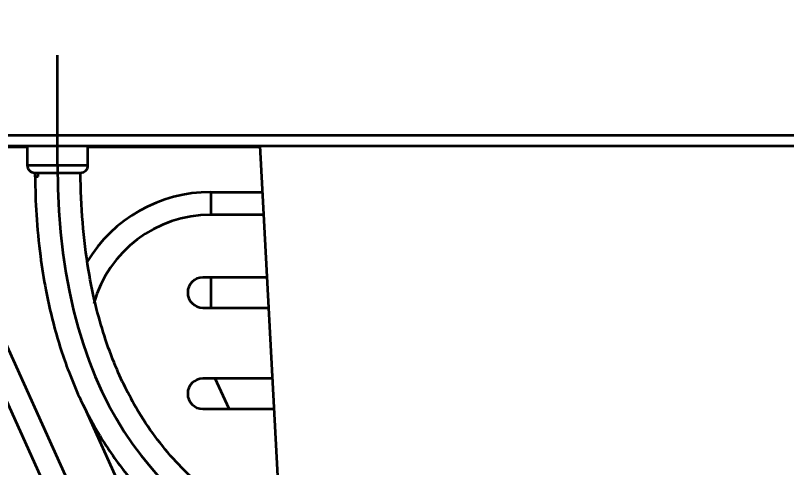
# Model space of a CAD drawing. Header units: millimetres. Extents: x 101 to 1819, y 134 to 1482.
# Drawn here: x 311.8 to 413.3, y 251.3 to 310.9 of the extents above; entities that cross this region are included whole.
import ezdxf

# ---------------------------------------------------------------- set-up
doc = ezdxf.new("R2010")
doc.units = ezdxf.units.MM
doc.layers.add('1', color=7, linetype='Continuous', lineweight=18)
doc.layers.add('尺寸线层', color=3, linetype='Continuous', lineweight=18)
doc.styles.add('HZ', font='', dxfattribs={"width": 0.8})
doc.styles.get('HZ').set_extended_font_data('宋体')
doc.dimstyles.new('JP20', dxfattribs={"dimtxt": 20, "dimasz": 18, "dimexe": 0.18, "dimexo": 0.0625, "dimgap": 0.09, "dimtad": 1, "dimdec": 1, "dimzin": 12, "dimdsep": 46, "dimtxsty": 'HZ', "dimcen": 0.09, "dimdle": 36, "dimclrd": 136, "dimclre": 4, "dimclrt": 6, "dimadec": 0, "dimazin": 0, "dimtfac": 1, "dimtdec": 1, "dimtmove": 0, "dimatfit": 3, "dimfxl": 1, "dimtolj": 1, "dimarcsym": 0})

# ---------------------------------------------------------------- blocks, each defined once
blk = doc.blocks.new('*X21')
at = {"layer": 'Defpoints', "color": 0}
for p in [(483.8732230124788, 687.9005949989437), (597.0480138845614, 687.9005949989437), (380.4216206885822, 151.4712401071361)]:
    blk.add_point(p, dxfattribs=at)
at = {"layer": '尺寸线层', "color": 4, "linetype": 'Continuous', "lineweight": -2}
for p, q in [((483.9357230124788, 687.9005949989437), (597.2280138845614, 687.9005949989437)), ((380.4841206885822, 151.4712401071361), (597.2280138845613, 151.4712401071361))]:
    blk.add_line(p, q, dxfattribs=at)
at = {"layer": '尺寸线层', "color": 136, "linetype": 'Continuous', "lineweight": -2}
blk.add_line((597.0480138845613, 169.4712401071361), (597.0480138845614, 669.9005949989437), dxfattribs=at)
at = {"layer": '尺寸线层', "color": 136}
for points in [[(600.0480138845614, 669.9005949989437), (594.0480138845614, 669.9005949989437), (597.0480138845614, 687.9005949989437)], [(594.0480138845613, 169.4712401071361), (600.0480138845613, 169.4712401071361), (597.0480138845613, 151.4712401071361)]]:
    blk.add_solid(points, dxfattribs=at)
at = {"layer": '尺寸线层', "color": 6, "insert": (586.9580138845614, 419.6859175530399), "char_height": 20, "attachment_point": 5, "rotation": 89.99999999999999, "style": 'HZ', "bg_fill": 3, "box_fill_scale": 1.1, "bg_fill_color": 256, "bg_fill_true_color": 13158600, "bg_fill_transparency": 0}
blk.add_mtext('\\A1;536.5', dxfattribs=at)

msp = doc.modelspace()

# ---------------------------------------------------------------- linework, layer by layer
at = {"layer": '1', "color": 0, "linetype": 'Continuous', "lineweight": 35}
for p, q in [((317.3616162679582, 291.1375300527982), (317.3616162679582, 305.6375300527982)), ((313.3624720357002, 293.5005949989438), (309.6689929044505, 293.5005949989438)), ((313.3616162679582, 293.7006316152983), (313.3616162679582, 291.1375300527982)), ((321.3616162679582, 291.1375300527982), (321.3616162679582, 293.7006316152983)), ((343.9807505345161, 293.5005949989438), (321.3620612678742, 293.5005949989438)), ((343.9688489988621, 293.6993590536281), (346.7413038375489, 242.335985200066)), ((313.3616162679582, 291.1375300527982), (321.3616162679582, 291.1375300527982)), ((314.3616162679582, 290.1375300527982), (314.7823915686513, 290.1375300527982)), ((337.5269135342223, 287.6005949989437), (344.2981482904734, 287.6005949989437)), ((337.5269135342223, 287.6005949989437), (337.5269135342223, 284.6005949989437)), ((344.4604218902969, 284.6005949989437), (337.5269135342223, 284.6005949989437)), ((303.2916285987894, 283.6145554093202), (351.7238210983187, 176.5925530771458)), ((351.2885803215077, 170.2779096221086), (300.5584724677919, 282.3776812994818)), ((344.9052644968688, 276.3480515319011), (336.4882644968675, 276.3480515319025)), ((337.5269135342223, 276.3480169022616), (337.5269135342223, 272.3481942987173)), ((336.4882644968675, 272.3480515319029), (345.1212644968673, 272.3480515319015)), ((345.6250144968672, 263.0147181985647), (336.4882644968675, 263.0147181985662)), ((339.932807531578, 259.0137875426967), (338.122654159245, 263.0137352724485)), ((351.7240247754753, 191.1449179260474), (320.9550991136939, 259.135893844918)), ((336.4882644968675, 259.0147181985658), (345.8410144968675, 259.0147181985642))]:
    msp.add_line(p, q, dxfattribs=at)
for centre, radius, start, end in [((314.3616162679582, 291.1375300527982), 1, 180, 270), ((320.3616162679582, 291.1375300527982), 1, 270, 0), ((337.5269135342223, 268.6005949989437), 19, 90, 149.1112113647907), ((337.5269135342223, 268.6005949989437), 16, 90, 164.3428388092013), ((336.4882644968675, 274.3480515318909), 2, 90, 270), ((336.4882644968675, 261.0147181985544), 2, 90, 270)]:
    msp.add_arc(centre, radius, start, end, dxfattribs=at)
for points, knots in [([(284.0755488304667, 295.0931023406854), (284.2056083819425, 295.0905476283899), (284.3357384618948, 295.088219448108), (284.5959281814594, 295.0840187088813), (284.9862128457135, 295.0783987932825), (285.6366878270419, 295.0724215814969), (286.157068636483, 295.0711991712465), (286.6774499792946, 295.0717197772994), (286.9376409270144, 295.0728841031193), (288.2385971902986, 295.0826275525035), (289.2793619248278, 295.0855226902872), (292.4016511754971, 295.0802149932624), (294.4831768028525, 295.0786872914027), (300.7277557600255, 295.0798062253616), (304.8908087962482, 295.0800782532451), (313.2169145067264, 295.0798748156378), (317.379967312083, 295.0798446975969), (325.70607297281, 295.0798734947041), (329.8691258131867, 295.079881399899), (350.6843900089852, 295.0799029265841), (367.3366013707791, 295.079946273773), (417.2932354360601, 295.0799732272046), (450.5976581462473, 295.079991196458), (483.9020808564355, 295.0800091660105)], [0, 0, 0, 0, 0.3902865324756395, 0.3902865324756395, 0.780573064951279, 1.561146129902516, 2.341719194853753, 2.341719194853753, 3.122292259804991, 3.122292259804991, 6.244584519610024, 6.244584519610024, 12.48916903922005, 12.48916903922005, 24.9783380784401, 24.9783380784401, 37.46750711766014, 37.46750711766014, 49.95667615688019, 49.95667615688019, 99.91335231376031, 99.91335231376031, 199.8267046275205, 199.8267046275205, 199.8267046275205, 199.8267046275205]), ([(284.1033248962376, 293.7005949989439), (284.6235977844362, 293.7005949989439), (285.1438706080007, 293.7005949989436), (286.1844162192028, 293.7005949989436), (286.7046890072788, 293.7005949989439), (288.2655074512895, 293.7005949989439), (289.3060531785013, 293.7005949989439), (292.4276902857755, 293.7005949989436), (294.5087815938332, 293.7005949989439), (300.7520555541323, 293.7005949989439), (304.9142382403288, 293.7005949989439), (313.2386036002981, 293.7005949989439), (317.4007862742092, 293.7005949989439), (325.725151624104, 293.7005949989439), (346.5360650039438, 293.7005949989439), (367.3469783834444, 293.7005949989439), (417.2931704951188, 293.7005949989439), (450.5906319029018, 293.7005949989439), (483.8880933106848, 293.7005949989439)], [0, 0, 0, 0, 1.560818503237879, 1.560818503237879, 3.121637006475757, 3.121637006475757, 6.243274012951514, 6.243274012951514, 12.48654802590299, 12.48654802590299, 24.97309605180593, 24.97309605180593, 37.45964407770887, 37.45964407770887, 49.94619210361181, 99.89238420722361, 99.89238420722361, 199.7847684144472, 199.7847684144472, 199.7847684144472, 199.7847684144472]), ([(314.3629938063741, 289.6375300527982), (314.3630078267197, 289.6375300527982), (314.3661800000827, 289.6375300527982), (314.3793650488396, 289.6375300527982), (314.4002486049958, 289.6375300527982), (314.4125010618, 289.6375300527982), (314.4275132978582, 289.6375300527982), (314.4381418451167, 289.6375300527982), (314.4437725824037, 289.6375300527982), (314.4733305684485, 289.6375300527982), (314.5297645992378, 289.6375300527982), (314.640991810169, 289.6375300527982), (314.7328164042037, 289.6375300527982), (314.7832658064162, 289.6375300527982)], [0, 0, 0, 0, 0.03459639229582561, 0.1117315138450825, 0.1117315138450825, 0.1502990746197116, 0.1695828550070266, 0.1695828550070266, 0.1888666353943413, 0.1888666353943413, 0.2660017569436051, 0.3431368784928688, 0.4202720000421323, 0.4202720000421323, 0.4202720000421323, 0.4202720000421323]), ([(314.4044940897857, 289.6385029540104), (314.4098864808084, 287.9468769862319), (314.5249990689408, 284.4396852436707), (315.0154608232679, 279.4262763197964), (315.8108370833816, 274.4078602740624), (316.7851894601718, 270.1576354568706), (317.8837001339507, 266.4920514578287), (319.0292537816886, 263.2940519693248), (320.5216595211914, 259.8175716318769), (322.8042827419758, 255.4821546222367), (325.8089404645489, 251.0497488005403), (329.2900433907616, 247.0841451285955), (332.6253037698243, 244.0122636636866), (335.8528541264195, 241.5435429300517), (339.2797192148846, 239.343483769065), (343.0399023993032, 237.3528924297921), (347.0875884050265, 235.6363669032523), (351.0973898959628, 234.2897284384014), (354.5235074611001, 233.3885771936077), (357.4174991531763, 232.7786730748246), (359.8325611272348, 232.3589106014715), (362.3383687491623, 232.0111071078084), (365.2994161795559, 231.7068324728107), (368.2810772862085, 231.5248141022373), (371.276514726289, 231.4664253628744), (373.3457413537562, 231.4905487521753), (374.9468855208179, 231.5472762309348), (376.1475460363035, 231.6096757419564), (377.3171303985882, 231.6908218524786), (378.4023081497389, 231.7863519778189), (379.319066748526, 231.8846035216684), (380.0191341999362, 231.9736604850034), (380.4220160290479, 232.0345673298762), (380.5238438015022, 232.0510164494804), (380.5076173938514, 232.0507971319423)], [0, 0, 0, 0, 3.695117643652766, 7.720717705236056, 11.14738600167893, 15.17225468020147, 17.84029319369304, 20.3461745477973, 23.53444146452126, 27.46519867857328, 33.36835808891882, 38.6211703125138, 43.20680516029456, 47.43595100360545, 51.55737614895019, 56.43441164678681, 61.38858351674951, 65.93487804284554, 70.0488746926615, 72.49558625628013, 74.92202780112457, 77.2863154199195, 79.6889323286476, 82.9955030761432, 84.80367786287687, 86.56093612520438, 87.4498838374085, 88.40974795829368, 89.53618100239217, 90.95915491466361, 92.79372134910633, 95.13534597864924, 98.05557442524943, 101.3938390241147, 101.3938390241147, 101.3938390241147, 101.3938390241147]), ([(314.7823915686513, 290.1375300527982), (314.8327826227405, 290.1375300527982), (314.9411656175835, 290.1375303479413), (315.1257534471442, 290.1375316583776), (315.2633960152707, 290.1375330985325), (315.3540843634328, 290.1375341714297), (315.3724556594025, 290.1375343946465), (315.4096703371724, 290.1375348582342), (315.428539380131, 290.1375350989431), (315.4856601756301, 290.1375358439439), (315.5243707801001, 290.1375363703246), (315.6423544862, 290.1375380322534), (315.804595572291, 290.1375404689156), (315.9765126025577, 290.1375432796096), (316.1091155328158, 290.1375455013576), (316.1763349100866, 290.1375466406375), (316.2449533725221, 290.1375478172195), (316.2910135256525, 290.1375486092763), (316.3142234399247, 290.1375490095336), (316.4304418888441, 290.1375510175578), (316.6183024693682, 290.1375542876704), (316.9056496567591, 290.1375592184827), (317.100909390233, 290.137562424904), (317.2241323736089, 290.1375643716024), (317.2488363915891, 290.137564758068), (317.2983646205912, 290.1375655244087), (317.3231602524211, 290.1375659038285), (317.3973231320406, 290.1375670249056), (317.4465890314277, 290.1375677512808), (317.5938683533523, 290.1375698598677), (317.7888609020156, 290.1375724831123), (317.9811347264822, 290.137574652344), (318.1243063688025, 290.1375760800813), (318.1718576560497, 290.1375765227945), (318.2666088045808, 290.137577336915), (318.3138959425505, 290.1375777087733), (318.4537172060354, 290.1375787002437), (318.6355997033997, 290.1375796998254), (318.895157863798, 290.1375802092164), (319.0593407948036, 290.1375798767881), (319.1591029247247, 290.1375794561147), (319.1789397910998, 290.1375793611812), (319.218165597521, 290.1375791508567), (319.2763240035019, 290.1375788048529), (319.3324655144797, 290.1375783694023), (319.4421036375479, 290.1375773848044), (319.5812471074751, 290.1375757688172), (319.7064666877095, 290.1375736057014), (319.7950671130993, 290.1375718011654), (319.8237132993381, 290.1375711692974), (319.8653249198451, 290.1375701789648), (319.8789768021561, 290.1375698415325), (319.9056766444928, 290.1375691568792), (319.9710070647388, 290.1375674186227), (320.0760153877045, 290.137564069059), (320.1518767668758, 290.1375608778221), (320.2189536851592, 290.137557628206), (320.2481007605829, 290.1375559741432), (320.2850044651732, 290.1375534858637), (320.2960905163091, 290.1375526602715), (320.3157982582507, 290.1375510285075), (320.324434027767, 290.1375502213875), (320.346739939595, 290.1375478346413), (320.3644151342878, 290.13754512486), (320.3674525728411, 290.1375426218442), (320.3660090750391, 290.1375415927823)], [0, 0, 0, 0, 0.2087102841775344, 0.4174205683550687, 0.6261308525326033, 0.6261308525326033, 0.6783084235769735, 0.6783084235769735, 0.7304859946213437, 0.7304859946213437, 0.8348411367101161, 0.8348411367101161, 1.043551420887693, 1.25226170506527, 1.25226170506527, 1.356616847154042, 1.408794418198415, 1.408794418198415, 1.460971989242787, 1.460971989242787, 1.669682273420305, 1.878392557597822, 2.08710284177534, 2.08710284177534, 2.139280412819706, 2.139280412819706, 2.191457983864071, 2.191457983864071, 2.295813125952801, 2.295813125952801, 2.504523410130263, 2.713233694307724, 2.713233694307724, 2.817588836396455, 2.817588836396455, 2.921943978485185, 2.921943978485185, 3.130654262662673, 3.339364546840162, 3.54807483101765, 3.54807483101765, 3.600252402062007, 3.600252402062007, 3.652429973106364, 3.756785115195087, 3.756785115195087, 3.965495399372531, 4.174205683549975, 4.174205683549975, 4.278560825638714, 4.278560825638714, 4.33073839668309, 4.33073839668309, 4.382915967727466, 4.591626251904976, 4.800336536082486, 4.800336536082486, 5.009046820259996, 5.009046820259996, 5.113401962348751, 5.113401962348751, 5.217757104437506, 5.217757104437506, 5.426467388615006, 5.583835254675319, 5.583835254675319, 5.583835254675319, 5.583835254675319]), ([(314.7832658064181, 289.6375300527982), (314.7833345154058, 289.7208646322174), (314.7834134051172, 289.8041992443489), (314.7833366782706, 289.9292000381872), (314.7832772128004, 289.9708667743857), (314.7829995277025, 290.0541993471109), (314.7827853015069, 290.0958652062463), (314.7823915686531, 290.1375300527984)], [0, 0, 0, 0, 0.2500013205991974, 0.2500013205991974, 0.3750019808988169, 0.3750019808988169, 0.5000026411984365, 0.5000026411984365, 0.5000026411984365, 0.5000026411984365]), ([(380.476545085593, 238.0505721080879), (380.4857720281325, 238.0517277298418), (380.3739614294154, 238.0374469447738), (379.9677709954212, 237.9814417896387), (379.3062806834259, 237.8999593415062), (378.4573966493645, 237.808097540626), (377.4574475490954, 237.7164004726062), (376.3867316040287, 237.6355395478072), (375.3001853664073, 237.5712565874067), (373.9188348604775, 237.5099862327186), (372.1322025052305, 237.4696656658114), (369.4360461764727, 237.4885469152928), (366.6414203336899, 237.6239039624415), (363.9015974216245, 237.8723981277003), (361.6167816483658, 238.160688274872), (359.4773734138953, 238.5019541650695), (356.9176840454402, 238.9989759930982), (353.9121098643182, 239.7307512058403), (350.4291670976563, 240.8143469005186), (346.8578671606847, 242.2146288944364), (343.4946170609383, 243.8634135376008), (340.6121875594799, 245.5888602798989), (338.2452813756072, 247.2514033464479), (335.9924921427137, 249.0626307453122), (333.5035837867008, 251.3904887602648), (330.8578220657782, 254.3986193188723), (328.50988281022, 257.7380263557156), (326.6398863901668, 261.018045064051), (325.0677038672447, 264.3395377308341), (323.6663190890395, 268.0249602250562), (322.3836351319205, 272.416988151632), (321.3145993569124, 277.5648238204064), (320.5731019251343, 283.6026995178888), (320.396018915163, 287.9191206913417), (320.3944931348633, 290.1391326826708)], [0, 0, 0, 0, 3.218641349802403, 5.908809011382195, 8.113189280801683, 9.878995900045165, 11.26612116088932, 12.35180464351714, 13.23171473242551, 13.99998972865159, 15.43505394892184, 16.90737623255449, 19.82263118742654, 22.08651608899651, 24.107327420185, 26.2167137653998, 28.37734539673212, 31.95907117422499, 35.90829008542909, 40.22161463515629, 44.70057942146944, 48.49930025555287, 51.50073405216335, 54.33245977190375, 57.9977231621484, 62.39581922405146, 66.61804908645652, 69.78794216782421, 72.67353670388857, 76.12521420122467, 79.41509674528179, 83.29905180518988, 87.80802278936986, 92.43899850406956, 92.43899850406956, 92.43899850406956, 92.43899850406956])]:
    msp.add_open_spline(points, degree=3, knots=knots, dxfattribs=at)
for points, degree in [([(317.3616162679582, 291.1375300527984), (317.3616162679582, 224.7905560980785), (380.4882753555066, 235.0505967638037), (380.4882598079485, 235.0505942368427)], 3), ([(314.3616162679582, 290.1375300527984), (314.3631149423645, 289.6164021125776)], 1)]:
    msp.add_open_spline(points, degree=degree, dxfattribs=at)

# ---------------------------------------------------------------- next in the draw order: dimensions: what is measured, and where the dimension line sits
at = {"layer": '尺寸线层', "color": 0}
dim = msp.add_linear_dim(base=(597.0480138845614, 687.9005949989437), p1=(380.4216206885822, 151.4712401071361), p2=(483.8732230124788, 687.9005949989437), angle=90, text='536.5', dimstyle='JP20', override={"dimscale": 1, "dimsah": 1, "dimtfill": 1, "dimtolj": 1}, dxfattribs=at)
dim.commit()
dim.dimension.update_dxf_attribs({"geometry": '*X21', "text_midpoint": (586.9580138845614, 419.6859175530399)})

doc.saveas('drawing.dxf')
